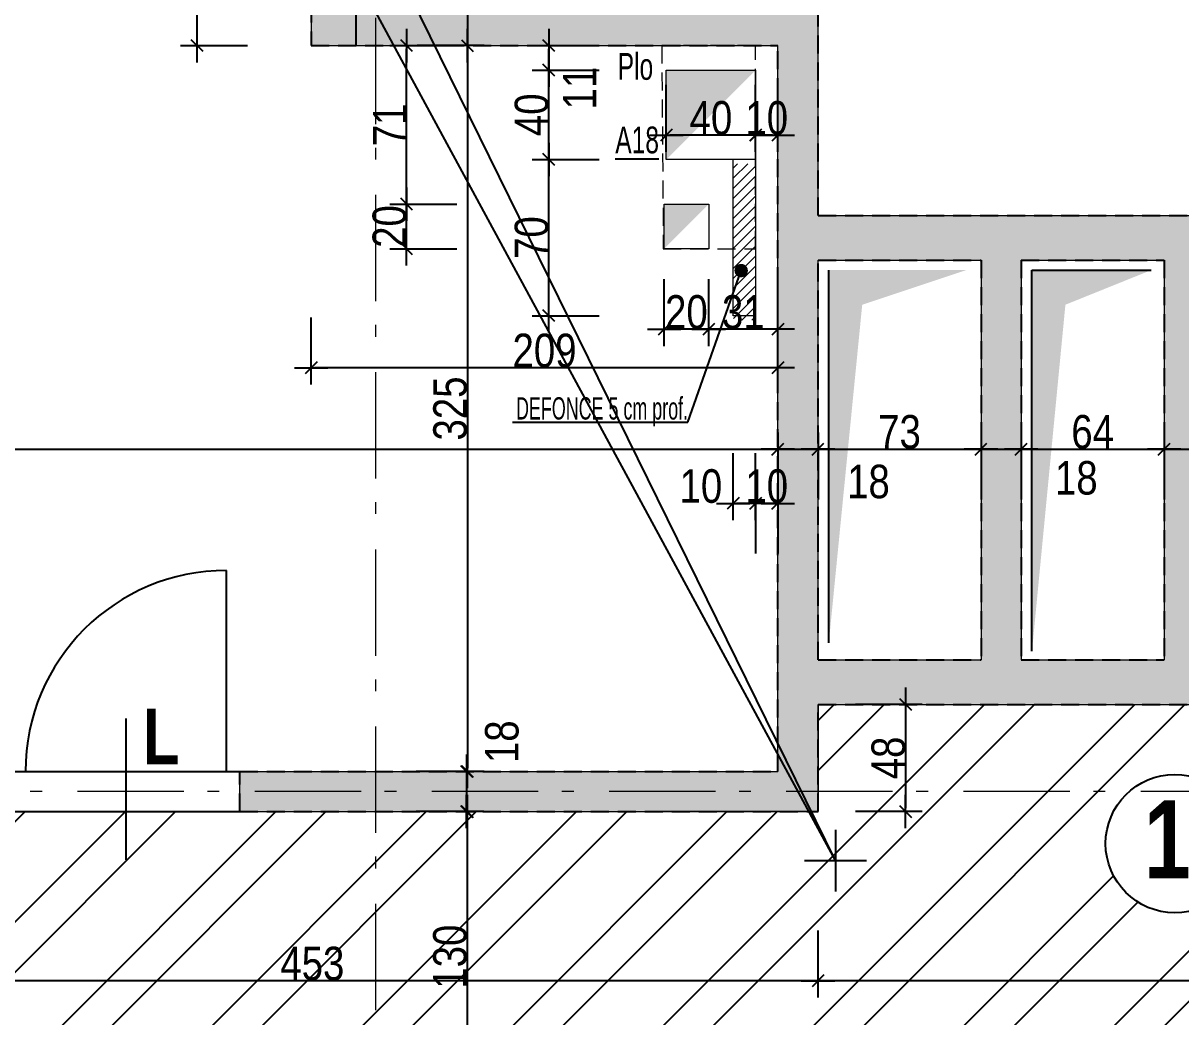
# Model space of a CAD drawing. Header units: centimetres. Extents: x -31 to 9059, y 2319 to 6519.
# Drawn here: x 4304 to 4822, y 4190 to 4636 of the extents above; entities that cross this region are included whole.
import ezdxf
from ezdxf.enums import TextEntityAlignment as Align

# ---------------------------------------------------------------- set-up
doc = ezdxf.new("R2010")
doc.units = ezdxf.units.CM
doc.header["$LTSCALE"] = 12.7
doc.header["$PDMODE"] = 1
doc.header["$PDSIZE"] = -2
doc.linetypes.add('CACHEX2', pattern=[19.05, 12.7, -6.35])
doc.linetypes.add('Style de ligne -6', pattern=[2.08328, 1.25, -0.41656, 0.13886, -0.27786])
for name, color, linetype in [('01_cote_gen', 4, 'Continuous'), ('01_linteaux', 2, 'Continuous'), ('01_murs_sup', 2, 'CACHEX2'), ('01_poch_murs', 253, 'Continuous'), ('01_poch_poteaux', 250, 'Continuous'), ('01_texte', 230, 'Continuous'), ('AA_COTES', 2, 'Continuous')]:
    doc.layers.add(name, color=color, linetype=linetype)
for name, color, linetype, lineweight in [('01_murs_coup', 5, 'Continuous', 60), ('01_résv', 32, 'Continuous', 9), ('_GAZELEC-RESERVATION 2', 6, 'Continuous', 18), ('B Général', 7, 'Continuous', 5)]:
    doc.layers.add(name, color=color, linetype=linetype, lineweight=lineweight)
doc.styles.add('impact', font='impact.ttf')
doc.styles.add('STYLE2', font='ARIALN.TTF')
doc.dimstyles.new('JB50', dxfattribs={"dimscale": 0.1, "dimtxt": 150, "dimasz": 15, "dimexe": 0.1, "dimexo": 0.1, "dimgap": 0.09, "dimtad": 1, "dimdec": 1, "dimdsep": 46, "dimtxsty": 'STYLE2', "dimblk1": 'BOND_G', "dimblk2": 'BOND_D', "dimsah": 1, "dimcen": 1.5, "dimdle": 0.01, "dimse1": 1, "dimse2": 1, "dimclrd": 4, "dimclre": 2, "dimclrt": 6, "dimazin": 2, "dimtfac": 2.333333, "dimtdec": 1, "dimtix": 1, "dimtmove": 2, "dimatfit": 3, "dimldrblk": 'BOND_G', "dimfxl": 1, "dimtolj": 1, "dimtzin": 0, "dimarcsym": 0})

# ---------------------------------------------------------------- blocks, each defined once
blk = doc.blocks.new('BOND_G')
at = {"layer": 'AA_COTES', "color": 0}
for p, q in [((0, -5), (0, 15)), ((5, 0), (-5, 0)), ((1.77, 1.77), (-1.77, -1.77))]:
    blk.add_line(p, q, dxfattribs=at)
blk = doc.blocks.new('BOND_D')
at = {"layer": 'AA_COTES', "color": 0}
for p, q in [((0, 5), (0, -15)), ((5, 0), (-5, 0)), ((-1.77, -1.77), (1.77, 1.77))]:
    blk.add_line(p, q, dxfattribs=at)
blk = doc.blocks.new('*D1229')
at = {"layer": '01_cote_gen', "color": 4, "lineweight": -2, "transparency": 16777216}
blk.add_line((3848.45, 4444.72), (4640.46, 4444.72), dxfattribs=at)
at = {"layer": 'Defpoints', "color": 0, "transparency": 16777216}
for p in [(3846.95, 4468.4), (4641.96, 4444.72), (4641.96, 4444.72)]:
    blk.add_point(p, dxfattribs=at)
at = {"layer": '01_cote_gen', "color": 4, "lineweight": -2, "transparency": 16777216, "xscale": 1.5, "yscale": 1.5, "zscale": 1.5, "rotation": 180}
blk.add_blockref('BOND_G', (3846.95, 4444.72), dxfattribs=at)
at = {"layer": '01_cote_gen', "color": 4, "lineweight": -2, "transparency": 16777216, "xscale": 1.5, "yscale": 1.5, "zscale": 1.5}
blk.add_blockref('BOND_D', (4641.96, 4444.72), dxfattribs=at)
at = {"layer": '01_cote_gen', "color": 6, "transparency": 16777216, "insert": (4244.46, 4452.39), "char_height": 15, "attachment_point": 5, "style": 'STYLE2'}
blk.add_mtext('\\A1;795', dxfattribs=at)
blk = doc.blocks.new('*D1230')
at = {"layer": '01_cote_gen', "color": 4, "lineweight": -2, "transparency": 16777216}
blk.add_line((4643.46, 4444.72), (4658.46, 4444.72), dxfattribs=at)
at = {"layer": 'Defpoints', "color": 0, "transparency": 16777216}
for p in [(4659.96, 4479.59), (4641.96, 4444.72), (4659.96, 4444.72)]:
    blk.add_point(p, dxfattribs=at)
at = {"layer": '01_cote_gen', "color": 4, "lineweight": -2, "transparency": 16777216, "xscale": 1.5, "yscale": 1.5, "zscale": 1.5, "rotation": 180}
blk.add_blockref('BOND_G', (4641.96, 4444.72), dxfattribs=at)
at = {"layer": '01_cote_gen', "color": 4, "lineweight": -2, "transparency": 16777216, "xscale": 1.5, "yscale": 1.5, "zscale": 1.5}
blk.add_blockref('BOND_D', (4659.96, 4444.72), dxfattribs=at)
at = {"layer": '01_cote_gen', "color": 6, "transparency": 16777216, "insert": (4682.55, 4430.11), "char_height": 15, "attachment_point": 5, "style": 'STYLE2'}
blk.add_mtext('\\A1;18', dxfattribs=at)
blk = doc.blocks.new('*D1231')
at = {"layer": '01_cote_gen', "color": 4, "lineweight": -2, "transparency": 16777216}
blk.add_line((4661.46, 4444.72), (4731.46, 4444.72), dxfattribs=at)
at = {"layer": 'Defpoints', "color": 0, "transparency": 16777216}
for p in [(4659.96, 4479.59), (4732.96, 4477.65), (4732.96, 4444.72)]:
    blk.add_point(p, dxfattribs=at)
at = {"layer": '01_cote_gen', "color": 4, "lineweight": -2, "transparency": 16777216, "xscale": 1.5, "yscale": 1.5, "zscale": 1.5, "rotation": 180}
blk.add_blockref('BOND_G', (4659.96, 4444.72), dxfattribs=at)
at = {"layer": '01_cote_gen', "color": 4, "lineweight": -2, "transparency": 16777216, "xscale": 1.5, "yscale": 1.5, "zscale": 1.5}
blk.add_blockref('BOND_D', (4732.96, 4444.72), dxfattribs=at)
at = {"layer": '01_cote_gen', "color": 6, "transparency": 16777216, "insert": (4696.46, 4452.39), "char_height": 15, "attachment_point": 5, "style": 'STYLE2'}
blk.add_mtext('\\A1;73', dxfattribs=at)
blk = doc.blocks.new('*D1232')
at = {"layer": '01_cote_gen', "color": 4, "lineweight": -2, "transparency": 16777216}
blk.add_line((4734.46, 4444.72), (4749.46, 4444.72), dxfattribs=at)
at = {"layer": 'Defpoints', "color": 0, "transparency": 16777216}
for p in [(4750.96, 4491.21), (4732.96, 4477.65), (4750.96, 4444.72)]:
    blk.add_point(p, dxfattribs=at)
at = {"layer": '01_cote_gen', "color": 4, "lineweight": -2, "transparency": 16777216, "xscale": 1.5, "yscale": 1.5, "zscale": 1.5, "rotation": 180}
blk.add_blockref('BOND_G', (4732.96, 4444.72), dxfattribs=at)
at = {"layer": '01_cote_gen', "color": 4, "lineweight": -2, "transparency": 16777216, "xscale": 1.5, "yscale": 1.5, "zscale": 1.5}
blk.add_blockref('BOND_D', (4750.96, 4444.72), dxfattribs=at)
at = {"layer": '01_cote_gen', "color": 6, "transparency": 16777216, "insert": (4775.65, 4431.76), "char_height": 15, "attachment_point": 5, "style": 'STYLE2'}
blk.add_mtext('\\A1;18', dxfattribs=at)
blk = doc.blocks.new('*D1233')
at = {"layer": '01_cote_gen', "color": 4, "lineweight": -2, "transparency": 16777216}
blk.add_line((4752.46, 4444.72), (4813.46, 4444.72), dxfattribs=at)
at = {"layer": 'Defpoints', "color": 0, "transparency": 16777216}
for p in [(4750.96, 4491.21), (4814.96, 4469.9), (4814.96, 4444.72)]:
    blk.add_point(p, dxfattribs=at)
at = {"layer": '01_cote_gen', "color": 4, "lineweight": -2, "transparency": 16777216, "xscale": 1.5, "yscale": 1.5, "zscale": 1.5, "rotation": 180}
blk.add_blockref('BOND_G', (4750.96, 4444.72), dxfattribs=at)
at = {"layer": '01_cote_gen', "color": 4, "lineweight": -2, "transparency": 16777216, "xscale": 1.5, "yscale": 1.5, "zscale": 1.5}
blk.add_blockref('BOND_D', (4814.96, 4444.72), dxfattribs=at)
at = {"layer": '01_cote_gen', "color": 6, "transparency": 16777216, "insert": (4782.96, 4452.39), "char_height": 15, "attachment_point": 5, "style": 'STYLE2'}
blk.add_mtext('\\A1;64', dxfattribs=at)
blk = doc.blocks.new('*D1234')
at = {"layer": '01_cote_gen', "color": 4, "lineweight": -2, "transparency": 16777216}
blk.add_line((4816.46, 4444.72), (4833.46, 4444.72), dxfattribs=at)
at = {"layer": 'Defpoints', "color": 0, "transparency": 16777216}
for p in [(4834.96, 4489.27), (4814.96, 4469.9), (4834.96, 4444.72)]:
    blk.add_point(p, dxfattribs=at)
at = {"layer": '01_cote_gen', "color": 4, "lineweight": -2, "transparency": 16777216, "xscale": 1.5, "yscale": 1.5, "zscale": 1.5, "rotation": 180}
blk.add_blockref('BOND_G', (4814.96, 4444.72), dxfattribs=at)
at = {"layer": '01_cote_gen', "color": 4, "lineweight": -2, "transparency": 16777216, "xscale": 1.5, "yscale": 1.5, "zscale": 1.5}
blk.add_blockref('BOND_D', (4834.96, 4444.72), dxfattribs=at)
at = {"layer": '01_cote_gen', "color": 6, "transparency": 16777216, "insert": (4858.09, 4431.35), "char_height": 15, "attachment_point": 5, "style": 'STYLE2'}
blk.add_mtext('\\A1;20', dxfattribs=at)
blk = doc.blocks.new('*D1287')
at = {"layer": '01_cote_gen', "color": 4, "lineweight": -2, "transparency": 16777216}
blk.add_line((4699.17, 4328.89), (4699.17, 4283.89), dxfattribs=at)
at = {"layer": 'Defpoints', "color": 0, "transparency": 16777216}
for p in [(4694.2, 4330.39), (4659.96, 4282.39), (4699.17, 4282.39)]:
    blk.add_point(p, dxfattribs=at)
at = {"layer": '01_cote_gen', "color": 4, "lineweight": -2, "transparency": 16777216, "xscale": 1.5, "yscale": 1.5, "zscale": 1.5}
for name, p, rotation in [('BOND_G', (4699.17, 4330.39), 90), ('BOND_D', (4699.17, 4282.39), 270)]:
    blk.add_blockref(name, p, dxfattribs=dict(at, rotation=rotation))
at = {"layer": '01_cote_gen', "color": 6, "transparency": 16777216, "insert": (4691.5, 4306.39), "char_height": 15, "attachment_point": 5, "rotation": 90, "style": 'STYLE2'}
blk.add_mtext('\\A1;48', dxfattribs=at)
blk = doc.blocks.new('*D1289')
at = {"layer": '01_cote_gen', "color": 4, "lineweight": -2, "transparency": 16777216}
blk.add_line((4502.89, 4641.94), (4502.89, 4626.94), dxfattribs=at)
at = {"layer": 'Defpoints', "color": 0, "transparency": 16777216}
for p in [(4498.91, 4643.44), (4502.89, 4625.44), (4502.89, 4625.44)]:
    blk.add_point(p, dxfattribs=at)
at = {"layer": '01_cote_gen', "color": 4, "lineweight": -2, "transparency": 16777216, "xscale": 1.5, "yscale": 1.5, "zscale": 1.5}
for name, p, rotation in [('BOND_G', (4502.89, 4643.44), 90), ('BOND_D', (4502.89, 4625.44), 270)]:
    blk.add_blockref(name, p, dxfattribs=dict(at, rotation=rotation))
at = {"layer": '01_cote_gen', "color": 6, "transparency": 16777216, "insert": (4518.45, 4659.1), "char_height": 15, "attachment_point": 5, "rotation": 90, "style": 'STYLE2'}
blk.add_mtext('\\A1;18', dxfattribs=at)
blk = doc.blocks.new('*D1290')
at = {"layer": '01_cote_gen', "color": 4, "lineweight": -2, "transparency": 16777216}
blk.add_line((4502.89, 4623.94), (4502.89, 4301.89), dxfattribs=at)
at = {"layer": 'Defpoints', "color": 0, "transparency": 16777216}
for p in [(4502.89, 4625.44), (4470.68, 4300.39), (4502.89, 4300.39)]:
    blk.add_point(p, dxfattribs=at)
at = {"layer": '01_cote_gen', "color": 4, "lineweight": -2, "transparency": 16777216, "xscale": 1.5, "yscale": 1.5, "zscale": 1.5}
for name, p, rotation in [('BOND_G', (4502.89, 4625.44), 90), ('BOND_D', (4502.89, 4300.39), 270)]:
    blk.add_blockref(name, p, dxfattribs=dict(at, rotation=rotation))
at = {"layer": '01_cote_gen', "color": 6, "transparency": 16777216, "insert": (4495.22, 4462.91), "char_height": 15, "attachment_point": 5, "rotation": 90, "style": 'STYLE2'}
blk.add_mtext('\\A1;325', dxfattribs=at)
blk = doc.blocks.new('*D1291')
at = {"layer": '01_cote_gen', "color": 4, "lineweight": -2, "transparency": 16777216}
blk.add_line((4502.52, 4298.89), (4502.52, 4283.89), dxfattribs=at)
at = {"layer": 'Defpoints', "color": 0, "transparency": 16777216}
for p in [(4470.68, 4300.39), (4502.52, 4282.39), (4558.62, 4282.39)]:
    blk.add_point(p, dxfattribs=at)
at = {"layer": '01_cote_gen', "color": 4, "lineweight": -2, "transparency": 16777216, "xscale": 1.5, "yscale": 1.5, "zscale": 1.5}
for name, p, rotation in [('BOND_G', (4502.52, 4300.39), 90), ('BOND_D', (4502.52, 4282.39), 270)]:
    blk.add_blockref(name, p, dxfattribs=dict(at, rotation=rotation))
at = {"layer": '01_cote_gen', "color": 6, "transparency": 16777216, "insert": (4518.4, 4313.65), "char_height": 15, "attachment_point": 5, "rotation": 90, "style": 'STYLE2'}
blk.add_mtext('\\A1;18', dxfattribs=at)
blk = doc.blocks.new('*D1292')
at = {"layer": '01_cote_gen', "color": 4, "lineweight": -2, "transparency": 16777216}
blk.add_line((4502.82, 4280.89), (4502.82, 4153.89), dxfattribs=at)
at = {"layer": 'Defpoints', "color": 0, "transparency": 16777216}
for p in [(4558.62, 4282.39), (4502.82, 4152.39), (4526.71, 4152.39)]:
    blk.add_point(p, dxfattribs=at)
at = {"layer": '01_cote_gen', "color": 4, "lineweight": -2, "transparency": 16777216, "xscale": 1.5, "yscale": 1.5, "zscale": 1.5}
for name, p, rotation in [('BOND_G', (4502.82, 4282.39), 90), ('BOND_D', (4502.82, 4152.39), 270)]:
    blk.add_blockref(name, p, dxfattribs=dict(at, rotation=rotation))
at = {"layer": '01_cote_gen', "color": 6, "transparency": 16777216, "insert": (4495.16, 4217.39), "char_height": 15, "attachment_point": 5, "rotation": 90, "style": 'STYLE2'}
blk.add_mtext('\\A1;130', dxfattribs=at)
blk = doc.blocks.new('*D1302')
at = {"layer": '01_cote_gen', "color": 4, "lineweight": -2, "transparency": 16777216}
blk.add_line((4640.46, 4481.15), (4434.46, 4481.15), dxfattribs=at)
at = {"layer": 'Defpoints', "color": 0, "transparency": 16777216}
for p in [(4432.96, 4625.44), (4641.96, 4513.39), (4432.96, 4481.15)]:
    blk.add_point(p, dxfattribs=at)
at = {"layer": '01_cote_gen', "color": 4, "lineweight": -2, "transparency": 16777216, "xscale": 1.5, "yscale": 1.5, "zscale": 1.5, "rotation": 180}
blk.add_blockref('BOND_D', (4432.96, 4481.15), dxfattribs=at)
at = {"layer": '01_cote_gen', "color": 4, "lineweight": -2, "transparency": 16777216, "xscale": 1.5, "yscale": 1.5, "zscale": 1.5}
blk.add_blockref('BOND_G', (4641.96, 4481.15), dxfattribs=at)
at = {"layer": '01_cote_gen', "color": 6, "transparency": 16777216, "insert": (4537.46, 4488.82), "char_height": 15, "attachment_point": 5, "style": 'STYLE2'}
blk.add_mtext('\\A1;209', dxfattribs=at)
blk = doc.blocks.new('*D1360')
at = {"layer": '01_cote_gen', "color": 4, "lineweight": -2, "transparency": 16777216}
blk.add_line((5018.46, 4206.57), (4661.46, 4206.57), dxfattribs=at)
at = {"layer": 'Defpoints', "color": 0, "transparency": 16777216}
for p in [(5019.96, 4315.32), (4659.96, 4282.39), (4659.96, 4206.57)]:
    blk.add_point(p, dxfattribs=at)
at = {"layer": '01_cote_gen', "color": 4, "lineweight": -2, "transparency": 16777216, "xscale": 1.5, "yscale": 1.5, "zscale": 1.5, "rotation": 180}
blk.add_blockref('BOND_D', (4659.96, 4206.57), dxfattribs=at)
at = {"layer": '01_cote_gen', "color": 4, "lineweight": -2, "transparency": 16777216, "xscale": 1.5, "yscale": 1.5, "zscale": 1.5}
blk.add_blockref('BOND_G', (5019.96, 4206.57), dxfattribs=at)
at = {"layer": '01_cote_gen', "color": 6, "transparency": 16777216, "insert": (4839.96, 4214.24), "char_height": 15, "attachment_point": 5, "style": 'STYLE2'}
blk.add_mtext('\\A1;360', dxfattribs=at)
blk = doc.blocks.new('*D1365')
at = {"layer": '01_cote_gen', "color": 4, "lineweight": -2, "transparency": 16777216}
blk.add_line((4658.46, 4206.57), (4208.46, 4206.57), dxfattribs=at)
at = {"layer": 'Defpoints', "color": 0, "transparency": 16777216}
for p in [(4206.96, 4229.07), (4659.96, 4229.07), (4206.96, 4206.57)]:
    blk.add_point(p, dxfattribs=at)
at = {"layer": '01_cote_gen', "color": 4, "lineweight": -2, "transparency": 16777216, "xscale": 1.5, "yscale": 1.5, "zscale": 1.5, "rotation": 180}
blk.add_blockref('BOND_D', (4206.96, 4206.57), dxfattribs=at)
at = {"layer": '01_cote_gen', "color": 4, "lineweight": -2, "transparency": 16777216, "xscale": 1.5, "yscale": 1.5, "zscale": 1.5}
blk.add_blockref('BOND_G', (4659.96, 4206.57), dxfattribs=at)
at = {"layer": '01_cote_gen', "color": 6, "transparency": 16777216, "insert": (4433.46, 4214.24), "char_height": 15, "attachment_point": 5, "style": 'STYLE2'}
blk.add_mtext('\\A1;453', dxfattribs=at)
blk = doc.blocks.new('*D1375')
at = {"layer": '01_cote_gen', "color": 4, "lineweight": -2, "transparency": 16777216}
for p, q in [((4051.21, 5398.73), (4081.85, 5342.15)), ((4667.76, 4260.41), (4082.57, 5340.83))]:
    blk.add_line(p, q, dxfattribs=at)
at = {"layer": 'Defpoints', "color": 0, "transparency": 16777216}
for p in [(4082.57, 5340.83), (4667.76, 4260.41)]:
    blk.add_point(p, dxfattribs=at)
at = {"layer": '01_cote_gen', "color": 4, "lineweight": -2, "transparency": 16777216, "xscale": 1.5, "yscale": 1.5, "zscale": 1.5, "rotation": 298.4413128251583}
blk.add_blockref('BOND_D', (4082.57, 5340.83), dxfattribs=at)
at = {"layer": '01_cote_gen', "color": 6, "transparency": 16777216, "insert": (4072.92, 5374.75), "char_height": 15, "attachment_point": 5, "rotation": 298.4413, "style": 'STYLE2'}
blk.add_mtext('\\A1;R1228.7', dxfattribs=at)
blk = doc.blocks.new('*D1376')
at = {"layer": '01_cote_gen', "color": 4, "lineweight": -2, "transparency": 16777216}
for p, q in [((4089.7, 5436.6), (4118.08, 5378.86)), ((4667.76, 4260.41), (4118.74, 5377.51))]:
    blk.add_line(p, q, dxfattribs=at)
at = {"layer": 'Defpoints', "color": 0, "transparency": 16777216}
for p in [(4118.74, 5377.51), (4667.76, 4260.41)]:
    blk.add_point(p, dxfattribs=at)
at = {"layer": '01_cote_gen', "color": 4, "lineweight": -2, "transparency": 16777216, "xscale": 1.5, "yscale": 1.5, "zscale": 1.5, "rotation": 296.1726610653678}
blk.add_blockref('BOND_D', (4118.74, 5377.51), dxfattribs=at)
at = {"layer": '01_cote_gen', "color": 6, "transparency": 16777216, "insert": (4110.32, 5411.73), "char_height": 15, "attachment_point": 5, "rotation": 296.1727, "style": 'STYLE2'}
blk.add_mtext('\\A1;R1244.7', dxfattribs=at)
blk = doc.blocks.new('*D1627')
at = {"layer": '01_cote_gen', "color": 4, "lineweight": -2, "transparency": 16777216}
blk.add_line((4381.87, 4626.94), (4381.87, 5464.99), dxfattribs=at)
at = {"layer": 'Defpoints', "color": 0, "transparency": 16777216}
for p in [(4381.87, 5466.49), (4404.37, 5466.49), (4404.37, 4625.44)]:
    blk.add_point(p, dxfattribs=at)
at = {"layer": '01_cote_gen', "color": 4, "lineweight": -2, "transparency": 16777216, "xscale": 1.5, "yscale": 1.5, "zscale": 1.5}
for name, p, rotation in [('BOND_D', (4381.87, 5466.49), 90), ('BOND_G', (4381.87, 4625.44), 270)]:
    blk.add_blockref(name, p, dxfattribs=dict(at, rotation=rotation))
at = {"layer": '01_cote_gen', "color": 6, "transparency": 16777216, "insert": (4374.2, 5045.96), "char_height": 15, "attachment_point": 5, "rotation": 90, "style": 'STYLE2'}
blk.add_mtext('\\A1;841.1', dxfattribs=at)
blk = doc.blocks.new('*D2052')
at = {"layer": '01_cote_gen', "color": 4, "lineweight": -2, "transparency": 16777216}
blk.add_line((4078.15, 4626.94), (4078.15, 5024.92), dxfattribs=at)
at = {"layer": 'Defpoints', "color": 0, "transparency": 16777216}
for p in [(4078.15, 5026.42), (4145.44, 5026.42), (4432.96, 4625.44)]:
    blk.add_point(p, dxfattribs=at)
at = {"layer": '01_cote_gen', "color": 4, "lineweight": -2, "transparency": 16777216, "xscale": 1.5, "yscale": 1.5, "zscale": 1.5}
for name, p, rotation in [('BOND_D', (4078.15, 5026.42), 90), ('BOND_G', (4078.15, 4625.44), 270)]:
    blk.add_blockref(name, p, dxfattribs=dict(at, rotation=rotation))
at = {"layer": '01_cote_gen', "color": 6, "transparency": 16777216, "insert": (4070.48, 4825.93), "char_height": 15, "attachment_point": 5, "rotation": 90, "style": 'STYLE2'}
blk.add_mtext('\\A1;401', dxfattribs=at)
blk = doc.blocks.new('*D2057')
at = {"layer": '01_cote_gen', "color": 4, "lineweight": -2, "transparency": 16777216}
blk.add_line((4539.38, 4575.96), (4539.38, 4612.96), dxfattribs=at)
at = {"layer": 'Defpoints', "color": 0, "transparency": 16777216}
for p in [(4539.38, 4614.46), (4612.01, 4614.46), (4608.31, 4574.46)]:
    blk.add_point(p, dxfattribs=at)
at = {"layer": '01_cote_gen', "color": 4, "lineweight": -2, "transparency": 16777216, "xscale": 1.5, "yscale": 1.5, "zscale": 1.5}
for name, p, rotation in [('BOND_D', (4539.38, 4614.46), 90), ('BOND_G', (4539.38, 4574.46), 270)]:
    blk.add_blockref(name, p, dxfattribs=dict(at, rotation=rotation))
at = {"layer": '01_cote_gen', "color": 6, "transparency": 16777216, "insert": (4531.71, 4594.46), "char_height": 15, "attachment_point": 5, "rotation": 90, "style": 'STYLE2'}
blk.add_mtext('\\A1;40', dxfattribs=at)
blk = doc.blocks.new('*D2058')
at = {"layer": '01_cote_gen', "color": 4, "lineweight": -2, "transparency": 16777216}
blk.add_line((4539.38, 4615.96), (4539.38, 4623.94), dxfattribs=at)
at = {"layer": 'Defpoints', "color": 0, "transparency": 16777216}
for p in [(4539.38, 4625.44), (4550.78, 4625.44), (4550.78, 4614.46)]:
    blk.add_point(p, dxfattribs=at)
at = {"layer": '01_cote_gen', "color": 4, "lineweight": -2, "transparency": 16777216, "xscale": 1.5, "yscale": 1.5, "zscale": 1.5}
for name, p, rotation in [('BOND_D', (4539.38, 4625.44), 90), ('BOND_G', (4539.38, 4614.46), 270)]:
    blk.add_blockref(name, p, dxfattribs=dict(at, rotation=rotation))
at = {"layer": '01_cote_gen', "color": 6, "transparency": 16777216, "insert": (4553.18, 4606.42), "char_height": 15, "attachment_point": 5, "rotation": 90, "style": 'STYLE2'}
blk.add_mtext('\\A1;11', dxfattribs=at)
blk = doc.blocks.new('*D2059')
at = {"layer": '01_cote_gen', "color": 4, "lineweight": -2, "transparency": 16777216}
for p, q in [((4630.51, 4420.41), (4629.01, 4420.41)), ((4641.96, 4420.41), (4632.01, 4420.41)), ((4643.46, 4420.41), (4644.96, 4420.41))]:
    blk.add_line(p, q, dxfattribs=at)
at = {"layer": 'Defpoints', "color": 0, "transparency": 16777216}
for p in [(4632.01, 4504.47), (4641.96, 4498.97), (4632.01, 4420.41)]:
    blk.add_point(p, dxfattribs=at)
at = {"layer": '01_cote_gen', "color": 4, "lineweight": -2, "transparency": 16777216, "xscale": 1.5, "yscale": 1.5, "zscale": 1.5}
blk.add_blockref('BOND_D', (4632.01, 4420.41), dxfattribs=at)
at = {"layer": '01_cote_gen', "color": 4, "lineweight": -2, "transparency": 16777216, "xscale": 1.5, "yscale": 1.5, "zscale": 1.5, "rotation": 180}
blk.add_blockref('BOND_G', (4641.96, 4420.41), dxfattribs=at)
at = {"layer": '01_cote_gen', "color": 6, "transparency": 16777216, "insert": (4636.99, 4428.08), "char_height": 15, "attachment_point": 5, "style": 'STYLE2'}
blk.add_mtext('\\A1;10', dxfattribs=at)
blk = doc.blocks.new('*D2060')
at = {"layer": '01_cote_gen', "color": 4, "lineweight": -2, "transparency": 16777216}
blk.add_line((4630.51, 4420.41), (4623.46, 4420.41), dxfattribs=at)
at = {"layer": 'Defpoints', "color": 0, "transparency": 16777216}
for p in [(4621.96, 4504.47), (4632.01, 4504.47), (4621.96, 4420.41)]:
    blk.add_point(p, dxfattribs=at)
at = {"layer": '01_cote_gen', "color": 4, "lineweight": -2, "transparency": 16777216, "xscale": 1.5, "yscale": 1.5, "zscale": 1.5, "rotation": 180}
blk.add_blockref('BOND_D', (4621.96, 4420.41), dxfattribs=at)
at = {"layer": '01_cote_gen', "color": 4, "lineweight": -2, "transparency": 16777216, "xscale": 1.5, "yscale": 1.5, "zscale": 1.5}
blk.add_blockref('BOND_G', (4632.01, 4420.41), dxfattribs=at)
at = {"layer": '01_cote_gen', "color": 6, "transparency": 16777216, "insert": (4607.49, 4428.08), "char_height": 15, "attachment_point": 5, "style": 'STYLE2'}
blk.add_mtext('\\A1;10', dxfattribs=at)
blk = doc.blocks.new('*D2061')
at = {"layer": '01_cote_gen', "color": 4, "lineweight": -2, "transparency": 16777216}
blk.add_line((4640.46, 4498.4), (4612.5, 4498.4), dxfattribs=at)
at = {"layer": 'Defpoints', "color": 0, "transparency": 16777216}
for p in [(4611, 4522.05), (4641.96, 4511.79), (4611, 4498.4)]:
    blk.add_point(p, dxfattribs=at)
at = {"layer": '01_cote_gen', "color": 4, "lineweight": -2, "transparency": 16777216, "xscale": 1.5, "yscale": 1.5, "zscale": 1.5, "rotation": 180}
blk.add_blockref('BOND_D', (4611, 4498.4), dxfattribs=at)
at = {"layer": '01_cote_gen', "color": 4, "lineweight": -2, "transparency": 16777216, "xscale": 1.5, "yscale": 1.5, "zscale": 1.5}
blk.add_blockref('BOND_G', (4641.96, 4498.4), dxfattribs=at)
at = {"layer": '01_cote_gen', "color": 6, "transparency": 16777216, "insert": (4626.48, 4506.07), "char_height": 15, "attachment_point": 5, "style": 'STYLE2'}
blk.add_mtext('\\A1;31', dxfattribs=at)
blk = doc.blocks.new('*D2062')
at = {"layer": '01_cote_gen', "color": 4, "lineweight": -2, "transparency": 16777216}
blk.add_line((4609.5, 4498.4), (4592.5, 4498.4), dxfattribs=at)
at = {"layer": 'Defpoints', "color": 0, "transparency": 16777216}
for p in [(4591, 4532.29), (4611, 4526.92), (4591, 4498.4)]:
    blk.add_point(p, dxfattribs=at)
at = {"layer": '01_cote_gen', "color": 4, "lineweight": -2, "transparency": 16777216, "xscale": 1.5, "yscale": 1.5, "zscale": 1.5, "rotation": 180}
blk.add_blockref('BOND_D', (4591, 4498.4), dxfattribs=at)
at = {"layer": '01_cote_gen', "color": 4, "lineweight": -2, "transparency": 16777216, "xscale": 1.5, "yscale": 1.5, "zscale": 1.5}
blk.add_blockref('BOND_G', (4611, 4498.4), dxfattribs=at)
at = {"layer": '01_cote_gen', "color": 6, "transparency": 16777216, "insert": (4601, 4506.07), "char_height": 15, "attachment_point": 5, "style": 'STYLE2'}
blk.add_mtext('\\A1;20', dxfattribs=at)
blk = doc.blocks.new('*D2063')
at = {"layer": '01_cote_gen', "color": 4, "lineweight": -2, "transparency": 16777216}
blk.add_line((4539.38, 4505.97), (4539.38, 4572.96), dxfattribs=at)
at = {"layer": 'Defpoints', "color": 0, "transparency": 16777216}
for p in [(4539.38, 4574.46), (4612.01, 4574.46), (4626.99, 4504.47)]:
    blk.add_point(p, dxfattribs=at)
at = {"layer": '01_cote_gen', "color": 4, "lineweight": -2, "transparency": 16777216, "xscale": 1.5, "yscale": 1.5, "zscale": 1.5}
for name, p, rotation in [('BOND_D', (4539.38, 4574.46), 90), ('BOND_G', (4539.38, 4504.47), 270)]:
    blk.add_blockref(name, p, dxfattribs=dict(at, rotation=rotation))
at = {"layer": '01_cote_gen', "color": 6, "transparency": 16777216, "insert": (4531.71, 4539.47), "char_height": 15, "attachment_point": 5, "rotation": 90, "style": 'STYLE2'}
blk.add_mtext('\\A1;70', dxfattribs=at)
blk = doc.blocks.new('*D2064')
at = {"layer": '01_cote_gen', "color": 4, "lineweight": -2, "transparency": 16777216}
blk.add_line((4475.7, 4535.94), (4475.7, 4552.94), dxfattribs=at)
at = {"layer": 'Defpoints', "color": 0, "transparency": 16777216}
for p in [(4475.7, 4554.44), (4611.31, 4554.44), (4611.31, 4534.44)]:
    blk.add_point(p, dxfattribs=at)
at = {"layer": '01_cote_gen', "color": 4, "lineweight": -2, "transparency": 16777216, "xscale": 1.5, "yscale": 1.5, "zscale": 1.5}
for name, p, rotation in [('BOND_D', (4475.7, 4554.44), 90), ('BOND_G', (4475.7, 4534.44), 270)]:
    blk.add_blockref(name, p, dxfattribs=dict(at, rotation=rotation))
at = {"layer": '01_cote_gen', "color": 6, "transparency": 16777216, "insert": (4468.04, 4544.44), "char_height": 15, "attachment_point": 5, "rotation": 90, "style": 'STYLE2'}
blk.add_mtext('\\A1;20', dxfattribs=at)
blk = doc.blocks.new('*D2065')
at = {"layer": '01_cote_gen', "color": 4, "lineweight": -2, "transparency": 16777216}
blk.add_line((4475.7, 4555.94), (4475.7, 4623.94), dxfattribs=at)
at = {"layer": 'Defpoints', "color": 0, "transparency": 16777216}
for p in [(4475.7, 4625.44), (4480.39, 4625.44), (4489.52, 4554.44)]:
    blk.add_point(p, dxfattribs=at)
at = {"layer": '01_cote_gen', "color": 4, "lineweight": -2, "transparency": 16777216, "xscale": 1.5, "yscale": 1.5, "zscale": 1.5}
for name, p, rotation in [('BOND_D', (4475.7, 4625.44), 90), ('BOND_G', (4475.7, 4554.44), 270)]:
    blk.add_blockref(name, p, dxfattribs=dict(at, rotation=rotation))
at = {"layer": '01_cote_gen', "color": 6, "transparency": 16777216, "insert": (4468.16, 4589.94), "char_height": 15, "attachment_point": 5, "rotation": 90, "style": 'STYLE2'}
blk.add_mtext('\\A1;71', dxfattribs=at)
blk = doc.blocks.new('*D2066')
at = {"layer": '01_cote_gen', "color": 4, "lineweight": -2, "transparency": 16777216}
blk.add_line((4630.46, 4585.32), (4593.51, 4585.32), dxfattribs=at)
at = {"layer": 'Defpoints', "color": 0, "transparency": 16777216}
for p in [(4592.01, 4594.46), (4592.01, 4585.32), (4631.96, 4587.6)]:
    blk.add_point(p, dxfattribs=at)
at = {"layer": '01_cote_gen', "color": 4, "lineweight": -2, "transparency": 16777216, "xscale": 1.5, "yscale": 1.5, "zscale": 1.5, "rotation": 180}
blk.add_blockref('BOND_D', (4592.01, 4585.32), dxfattribs=at)
at = {"layer": '01_cote_gen', "color": 4, "lineweight": -2, "transparency": 16777216, "xscale": 1.5, "yscale": 1.5, "zscale": 1.5}
blk.add_blockref('BOND_G', (4631.96, 4585.32), dxfattribs=at)
at = {"layer": '01_cote_gen', "color": 6, "transparency": 16777216, "insert": (4611.99, 4592.99), "char_height": 15, "attachment_point": 5, "style": 'STYLE2'}
blk.add_mtext('\\A1;40', dxfattribs=at)
blk = doc.blocks.new('*D2067')
at = {"layer": '01_cote_gen', "color": 4, "lineweight": -2, "transparency": 16777216}
for p, q in [((4630.51, 4585.32), (4629.01, 4585.32)), ((4632.01, 4585.32), (4641.96, 4585.32)), ((4643.46, 4585.32), (4644.96, 4585.32))]:
    blk.add_line(p, q, dxfattribs=at)
at = {"layer": 'Defpoints', "color": 0, "transparency": 16777216}
for p in [(4632.01, 4596.73), (4641.96, 4596.73), (4641.96, 4585.32)]:
    blk.add_point(p, dxfattribs=at)
at = {"layer": '01_cote_gen', "color": 4, "lineweight": -2, "transparency": 16777216, "xscale": 1.5, "yscale": 1.5, "zscale": 1.5}
blk.add_blockref('BOND_G', (4632.01, 4585.32), dxfattribs=at)
at = {"layer": '01_cote_gen', "color": 4, "lineweight": -2, "transparency": 16777216, "xscale": 1.5, "yscale": 1.5, "zscale": 1.5, "rotation": 180}
blk.add_blockref('BOND_D', (4641.96, 4585.32), dxfattribs=at)
at = {"layer": '01_cote_gen', "color": 6, "transparency": 16777216, "insert": (4636.99, 4592.99), "char_height": 15, "attachment_point": 5, "style": 'STYLE2'}
blk.add_mtext('\\A1;10', dxfattribs=at)

msp = doc.modelspace()

# ---------------------------------------------------------------- hatches: boundary and pattern name
at = {"layer": '01_linteaux'}
h = msp.add_hatch(dxfattribs=at)
h.set_pattern_fill('DASH', color=256, scale=2.5, angle=135)
h.set_pattern_definition([(135, (0, -3966.91), (-11.22532, 9e-16), [7.9375, -7.9375])])
h.paths.add_polyline_path([(4624.52, 5488.37), (4624.52, 5495.43), (4624.37, 5504.38, 0.058708), (4336.43, 5460.22), (4341.31, 5444.97, -0.019162), (4432.96, 5466.49), (4432.96, 4625.44), (4641.96, 4625.44), (4641.96, 4300.39), (4400.96, 4300.39), (4400.96, 4282.39), (4659.96, 4282.39), (4659.96, 4330.39), (4834.96, 4330.39), (4834.96, 4533.39), (4999.96, 4533.39), (4999.96, 4330.39), (5019.96, 4330.39), (5019.96, 4555.39), (4999.96, 4555.39), (4999.96, 4549.39), (4659.96, 4549.39), (4659.96, 4889.39), (4999.96, 4889.39), (4999.96, 4688.39), (5034.96, 4688.39), (5034.96, 4708.39), (5019.96, 4708.39), (5019.96, 4909.39), (4641.96, 4909.39), (4641.96, 4643.44), (4452.96, 4643.44), (4452.96, 5470.21, -0.035144)])
h.paths.add_polyline_path([(4732.96, 4529.39), (4732.96, 4350.39), (4659.96, 4350.39), (4659.96, 4529.39)], flags=16)
h.paths.add_polyline_path([(4814.96, 4529.39), (4814.96, 4350.39), (4750.96, 4350.39), (4750.96, 4529.39)], flags=16)
at = {"layer": '01_poch_murs'}
h = msp.add_hatch(color=256, dxfattribs=at)
h.dxf.hatch_style = 1
h.paths.add_polyline_path([(5019.96, 4555.39), (4999.96, 4555.39), (4999.96, 4549.39), (4659.96, 4549.39), (4659.96, 4889.39), (4999.96, 4889.39), (4999.96, 4688.39), (5034.96, 4688.39), (5034.96, 4708.39), (5019.96, 4708.39), (5019.96, 4909.39), (4641.96, 4909.39), (4641.96, 4643.44), (4452.96, 4643.44), (4452.96, 4625.44), (4641.96, 4625.44), (4641.96, 4300.39), (4400.96, 4300.39), (4400.96, 4282.39), (4659.96, 4282.39), (4659.96, 4330.39), (4834.96, 4330.39), (4834.96, 4533.39), (4999.96, 4533.39), (4999.96, 4330.39), (5019.96, 4330.39)])
h.paths.add_polyline_path([(4814.96, 4529.39), (4814.96, 4350.39), (4750.96, 4350.39), (4750.96, 4529.39)], flags=16)
h.paths.add_polyline_path([(4732.96, 4529.39), (4732.96, 4350.39), (4659.96, 4350.39), (4659.96, 4529.39)], flags=16)
h = msp.add_hatch(dxfattribs=at)
h.set_pattern_fill('ANSI32', color=256, scale=5)
h.paths.add_polyline_path([(5611.96, 4282.39), (5562.96, 4282.39), (5149.96, 4282.39), (5149.96, 4291.31), (5011.92, 4291.31), (5011.92, 4152.39), (5432.36, 4152.39), (5535.56, 4152.39), (5611.96, 4152.39)])
h.paths.add_polyline_path([(5184.96, 4428.39), (5149.96, 4428.39), (5149.96, 4433.39), (5184.96, 4433.39), (5184.96, 4533.39), (5149.96, 4533.39), (5149.96, 4538.39), (5184.96, 4538.39), (5184.96, 4578.39), (5149.96, 4578.39), (5149.96, 4583.39), (5184.96, 4583.39), (5184.96, 4688.39), (5136.96, 4688.39), (5034.96, 4688.39), (5019.96, 4688.39), (5019.96, 4555.39), (5019.96, 4330.39), (5011.92, 4330.39), (5011.92, 4291.31), (5149.96, 4291.31), (5149.96, 4300.39), (5184.96, 4300.39), (5184.96, 4340.39), (5149.96, 4340.39), (5149.96, 4345.39), (5184.96, 4345.39)])
h.paths.add_polyline_path([(5011.92, 4330.39), (4999.96, 4330.39), (4834.96, 4330.39), (4659.96, 4330.39), (4659.96, 4291.31), (5011.92, 4291.31)])
h.paths.add_polyline_path([(4461.9, 4282.39), (4400.96, 4282.39), (4298.96, 4282.39), (4206.96, 4282.39), (4206.96, 3774.39), (4206.96, 3672.39), (4206.96, 3533.31), (4336.96, 3533.31), (4336.96, 3770.39), (4336.96, 3872.39), (4336.96, 4152.39), (4461.9, 4152.39)])
h.paths.add_polyline_path([(4336.96, 3261.31), (4206.96, 3261.31), (4206.96, 3228.38), (4336.96, 3228.38)])
edge = h.paths.add_edge_path()
edge.add_arc((4819.74, 4268.03), 30.98, 131.2876, 408.7124)
edge.add_line((4840.18, 4291.31), (5011.92, 4291.31))
edge.add_line((5011.92, 4291.31), (5011.92, 4152.39))
edge.add_line((5011.92, 4152.39), (4461.9, 4152.39))
edge.add_line((4461.9, 4152.39), (4461.9, 4282.39))
edge.add_line((4461.9, 4282.39), (4586.7, 4282.39))
edge.add_line((4586.7, 4282.39), (4659.96, 4282.39))
edge.add_line((4659.96, 4282.39), (4659.96, 4291.31))
edge.add_line((4659.96, 4291.31), (4799.3, 4291.31))
edge = h.paths.add_edge_path()
edge.add_arc((4273.98, 3502.57), 30.98, 97.1799, 442.8201)
edge.add_line((4277.86, 3533.31), (4336.96, 3533.31))
edge.add_line((4336.96, 3533.31), (4336.96, 3261.31))
edge.add_line((4336.96, 3261.31), (4206.96, 3261.31))
edge.add_line((4206.96, 3261.31), (4206.96, 3265.39))
edge.add_line((4206.96, 3265.39), (4206.96, 3367.39))
edge.add_line((4206.96, 3367.39), (4206.96, 3533.31))
edge.add_line((4206.96, 3533.31), (4270.11, 3533.31))
at = {"layer": '01_poch_poteaux'}
h = msp.add_hatch(color=256, dxfattribs=at)
h.dxf.hatch_style = 1
h.paths.add_polyline_path([(4452.96, 5045.44), (4432.96, 5045.44), (4432.96, 4625.44), (4452.96, 4625.44), (4452.96, 4643.44)])
at = {"layer": '01_résv'}
h = msp.add_hatch(dxfattribs=at)
h.set_pattern_fill('ANSI31', color=256)
h.set_pattern_definition([(45, (0.105, -1.931), (-2.245064, 2.245064), [])])
h.paths.add_polyline_path([(4582.44, 4116.88), (4542.44, 4116.88), (4542.44, 4106.88), (4582.44, 4106.88)])
h.paths.add_polyline_path([(4843.3, 4112.09), (4843.3, 4052.09), (4853.3, 4052.09), (4853.3, 4112.09)])
h.paths.add_polyline_path([(3526.86, 2612.4), (3603.94, 2612.4), (3603.94, 2602.4), (3527.13, 2602.4)])
h.paths.add_polyline_path([(5215.14, 4389.46), (5215.14, 4419.46), (5225.14, 4419.46), (5225.14, 4389.46)])
h.paths.add_polyline_path([(4111.51, 3400.48), (3931.51, 3400.48), (3931.51, 3410.48), (4111.51, 3410.48)])
h.paths.add_polyline_path([(3848.03, 3339.46), (3848.03, 3369.46), (3838.03, 3369.46), (3838.03, 3339.46)])
edge = h.paths.add_edge_path()
edge.add_line((4632.07, 4572.54), (4632.07, 4502.54))
edge.add_line((4632.07, 4502.54), (4622.07, 4502.54))
edge.add_line((4622.07, 4502.54), (4622.07, 4572.53))
edge.add_line((4622.07, 4572.53), (4632.07, 4572.53))

# ---------------------------------------------------------------- linework, layer by layer
at = {"layer": '01_cote_gen'}
for p, q in [((4667.76, 4274.24), (4667.76, 4246.57)), ((4653.92, 4260.41), (4681.6, 4260.41))]:
    msp.add_line(p, q, dxfattribs=at)
at = {"layer": '01_linteaux'}
for p, q in [((4394.96, 4300.39), (4394.96, 4390.39)), ((4349.96, 4324.08), (4349.96, 4260.71)), ((4298.96, 4300.39), (4400.96, 4300.39)), ((4298.96, 4282.39), (4400.96, 4282.39))]:
    msp.add_line(p, q, dxfattribs=at)
msp.add_arc((4394.96, 4300.39), 90, 90, 180, dxfattribs=at)
at = {"layer": '01_murs_coup', "linetype": 'Continuous', "lineweight": 18}
for p, q in [((4432.96, 5466.49), (4432.96, 4625.44)), ((4659.96, 4549.39), (4659.96, 4889.39)), ((4432.96, 4625.44), (4641.96, 4625.44)), ((4641.96, 4300.39), (4641.96, 4625.44)), ((4659.96, 4549.39), (4999.96, 4549.39)), ((4659.96, 4529.39), (4732.96, 4529.39)), ((4659.96, 4350.39), (4659.96, 4529.39)), ((4732.96, 4529.39), (4732.96, 4350.39)), ((4750.96, 4529.39), (4814.96, 4529.39)), ((4750.96, 4529.39), (4750.96, 4350.39)), ((4814.96, 4529.39), (4814.96, 4350.39)), ((4659.96, 4350.39), (4732.96, 4350.39)), ((4750.96, 4350.39), (4814.96, 4350.39)), ((4659.96, 4282.39), (4659.96, 4330.39)), ((4659.96, 4330.39), (4834.96, 4330.39)), ((4400.96, 4300.39), (4641.96, 4300.39)), ((4400.96, 4282.39), (4400.96, 4300.39)), ((4400.96, 4282.39), (4659.96, 4282.39))]:
    msp.add_line(p, q, dxfattribs=at)
at = {"layer": '01_murs_sup', "ltscale": 0.05}
for p, q in [((4432.96, 5466.49), (4432.96, 4625.44)), ((4659.96, 4549.39), (4659.96, 4889.39)), ((4432.96, 4625.44), (4641.96, 4625.44)), ((4641.96, 4300.39), (4641.96, 4625.44)), ((4659.96, 4549.39), (4999.96, 4549.39)), ((4659.96, 4529.39), (4732.96, 4529.39)), ((4659.96, 4350.39), (4659.96, 4529.39)), ((4732.96, 4529.39), (4732.96, 4350.39)), ((4750.96, 4529.39), (4814.96, 4529.39)), ((4750.96, 4529.39), (4750.96, 4350.39)), ((4814.96, 4529.39), (4814.96, 4350.39)), ((4659.96, 4350.39), (4732.96, 4350.39)), ((4750.96, 4350.39), (4814.96, 4350.39)), ((4659.96, 4282.39), (4659.96, 4330.39)), ((4659.96, 4330.39), (4834.96, 4330.39)), ((4400.96, 4300.39), (4641.96, 4300.39)), ((4400.96, 4282.39), (4400.96, 4300.39)), ((4400.96, 4282.39), (4659.96, 4282.39))]:
    msp.add_line(p, q, dxfattribs=at)
at = {"layer": '01_poch_murs', "ltscale": 200}
for p, q in [((4664.78, 4358), (4664.79, 4524.87)), ((4755.79, 4354.26), (4755.79, 4524.87)), ((4755.79, 4524.87), (4809.15, 4524.87))]:
    msp.add_line(p, q, dxfattribs=at)
for points in [[(4664.78, 4358), (4664.79, 4524.87), (4679.75, 4509.39)], [(4664.79, 4524.87), (4726.26, 4524.87), (4679.75, 4509.39)], [(4755.79, 4354.26), (4755.79, 4524.87), (4770.76, 4509.39)], [(4755.79, 4524.87), (4809.15, 4524.87), (4770.76, 4509.39)]]:
    msp.add_solid(points, dxfattribs=at)
at = {"layer": '01_poch_poteaux'}
msp.add_line((4452.96, 4643.44), (4452.96, 4625.44), dxfattribs=at)
at = {"layer": '01_résv'}
for p, q in [((4592.01, 4614.46), (4632.01, 4614.46)), ((4592.01, 4574.46), (4592.01, 4614.46)), ((4632.01, 4614.46), (4632.01, 4504.47)), ((4632.01, 4574.46), (4592.01, 4574.46)), ((4621.96, 4504.47), (4621.96, 4574.46)), ((4591, 4534.44), (4591, 4554.44)), ((4591, 4554.44), (4611, 4554.44)), ((4611, 4554.44), (4611, 4534.44)), ((4611, 4534.44), (4591, 4534.44)), ((4632.01, 4504.47), (4621.96, 4504.47))]:
    msp.add_line(p, q, dxfattribs=at)
at = {"layer": '01_résv', "linetype": 'CACHEX2', "ltscale": 0.05}
msp.add_lwpolyline([(4590.66, 4534.44), (4631.96, 4534.44), (4631.96, 4625.44), (4589.96, 4625.44)], close=True, dxfattribs=at)
at = {"layer": '01_résv'}
for points in [[(4592.01, 4574.46), (4592.01, 4614.46), (4632.01, 4614.46)], [(4591, 4534.44), (4591, 4554.44), (4611, 4554.44)]]:
    msp.add_solid(points, dxfattribs=at)
at = {"layer": '01_texte'}
for p, q in [((4601.67, 4456.78), (4625.53, 4524.69)), ((4523.12, 4456.78), (4601.67, 4456.78))]:
    msp.add_line(p, q, dxfattribs=at)
at = {"layer": '01_texte', "const_width": 3}
msp.add_lwpolyline([(4624.03, 4524.69, 1), (4627.03, 4524.69, 1)], format="xyb", close=True, dxfattribs=at)
at = {"layer": '01_texte'}
msp.add_circle((4819.74, 4268.03), 30.98, dxfattribs=at)
at = {"layer": '_GAZELEC-RESERVATION 2'}
for p, q in [((4659.96, 4330.39), (4659.96, 4282.39)), ((4659.96, 4282.39), (4586.7, 4282.39))]:
    msp.add_line(p, q, dxfattribs=at)
at = {"layer": 'B Général', "color": 1, "linetype": 'Style de ligne -6', "lineweight": 13, "ltscale": 3}
msp.add_line((4461.9, 2447.23), (4461.9, 5509.25), dxfattribs=at)
at = {"layer": 'B Général', "color": 7, "linetype": 'Continuous', "lineweight": 18}
for p, q in [((4641.96, 4300.39), (4641.96, 4625.44)), ((4659.96, 4350.39), (4732.96, 4350.39))]:
    msp.add_line(p, q, dxfattribs=at)
at = {"layer": 'B Général', "color": 1, "linetype": 'Style de ligne -6', "lineweight": 13, "ltscale": 3, "true_color": 0xff0000}
msp.add_line((7947.67, 4291.31), (2998.3, 4291.31), dxfattribs=at)

# ---------------------------------------------------------------- texts
at = {"layer": '01_texte', "style": 'STYLE2'}
for s, height, width, p in [('Plo', 12, 0.8, (4570.23, 4610.13)), ('%%UA18', 12, 0.8, (4569.15, 4577.19)), ('DEFONCE 5 cm prof.', 10, 0.7, (4524.69, 4457.96))]:
    msp.add_text(s, height=height, dxfattribs=dict(at, width=width)).set_placement(p)
at = {"layer": '01_texte', "style": 'impact'}
msp.add_text('L ', height=25, dxfattribs=at).set_placement((4369.52, 4296), align=Align.BOTTOM_CENTER)
msp.add_text('1', height=35, dxfattribs=at).set_placement((4816.4, 4269.91), align=Align.MIDDLE_CENTER)

# ---------------------------------------------------------------- dimensions: what is measured, and where the dimension line sits
at = {"layer": '01_cote_gen'}
for base, p1, p2, picture, middle in [((4381.8698, 5466.4905), (4404.3698, 4625.4377), (4404.3698, 5466.4905), '*D1627', (4374.2022, 5045.9641)), ((4078.15, 5026.42), (4432.96, 4625.44), (4145.44, 5026.42), '*D2052', (4070.48, 4825.93)), ((4475.7, 4625.44), (4489.52, 4554.44), (4480.39, 4625.44), '*D2065', (4468.16, 4589.94)), ((4502.8924, 4300.3889), (4502.8924, 4625.4377), (4470.6785, 4300.3889), '*D1290', (4495.2248, 4462.9133)), ((4539.38, 4614.46), (4608.31, 4574.46), (4612.01, 4614.46), '*D2057', (4531.71, 4594.46)), ((4539.38, 4574.46), (4626.99, 4504.47), (4612.01, 4574.46), '*D2063', (4531.71, 4539.47)), ((4475.7, 4554.44), (4611.31, 4534.44), (4611.31, 4554.44), '*D2064', (4468.04, 4544.44)), ((4699.17, 4282.39), (4694.2, 4330.39), (4659.96, 4282.39), '*D1287', (4691.5, 4306.39)), ((4502.82, 4152.39), (4558.62, 4282.39), (4526.71, 4152.39), '*D1292', (4495.16, 4217.39))]:
    dim = msp.add_linear_dim(base=base, p1=p1, p2=p2, angle=90, dimstyle='JB50', dxfattribs=at)
    dim.commit()
    dim.dimension.update_dxf_attribs({"geometry": picture, "text_midpoint": middle})
for mpoint, picture, middle in [((4118.74, 5377.51), '*D1376', (4110.32, 5411.73)), ((4082.57, 5340.83), '*D1375', (4072.92, 5374.75))]:
    dim = msp.add_radius_dim(center=(4667.76, 4260.41), mpoint=mpoint, dimstyle='JB50', dxfattribs=at)
    dim.commit()
    dim.dimension.update_dxf_attribs({"geometry": picture, "text_midpoint": middle})
for base, p1, p2, picture, middle in [((4502.89, 4625.44), (4498.91, 4643.44), (4502.89, 4625.44), '*D1289', (4518.45, 4659.1)), ((4539.38, 4625.44), (4550.78, 4614.46), (4550.78, 4625.44), '*D2058', (4553.18, 4606.42)), ((4502.52, 4282.39), (4470.68, 4300.39), (4558.62, 4282.39), '*D1291', (4518.4, 4313.65))]:
    dim = msp.add_linear_dim(base=base, p1=p1, p2=p2, angle=90, dimstyle='JB50', dxfattribs=at)
    dim.commit()
    dim.dimension.update_dxf_attribs({"geometry": picture, "text_midpoint": middle, "dimtype": 160})
for base, p1, p2, picture, middle in [((4432.96, 4481.15), (4641.96, 4513.39), (4432.96, 4625.44), '*D1302', (4537.46, 4488.82)), ((4592.0053, 4585.3204), (4631.9647, 4587.6026), (4592.0053, 4594.4648), '*D2066', (4611.985, 4592.988)), ((4641.9647, 4585.3204), (4632.0053, 4596.7314), (4641.9647, 4596.7314), '*D2067', (4636.985, 4592.988)), ((4591, 4498.4), (4611, 4526.92), (4591, 4532.29), '*D2062', (4601, 4506.07)), ((4611, 4498.4), (4641.96, 4511.79), (4611, 4522.05), '*D2061', (4626.48, 4506.07)), ((4632.0053, 4420.409), (4641.9647, 4498.9731), (4632.0053, 4504.4733), '*D2059', (4636.985, 4428.0766)), ((4814.96, 4444.72), (4750.96, 4491.21), (4814.96, 4469.9), '*D1233', (4782.96, 4452.39)), ((4732.96, 4444.72), (4659.96, 4479.59), (4732.96, 4477.65), '*D1231', (4696.46, 4452.39)), ((4641.96, 4444.72), (3846.95, 4468.4), (4641.96, 4444.72), '*D1229', (4244.46, 4452.39)), ((4659.96, 4206.57), (5019.96, 4315.32), (4659.96, 4282.39), '*D1360', (4839.96, 4214.24)), ((4206.96, 4206.57), (4659.96, 4229.07), (4206.96, 4229.07), '*D1365', (4433.46, 4214.24))]:
    dim = msp.add_linear_dim(base=base, p1=p1, p2=p2, dimstyle='JB50', dxfattribs=at)
    dim.commit()
    dim.dimension.update_dxf_attribs({"geometry": picture, "text_midpoint": middle})
for base, p1, p2, picture, middle in [((4621.9647, 4420.409), (4632.0053, 4504.4733), (4621.9647, 4504.4733), '*D2060', (4607.4853, 4428.0766)), ((4750.96, 4444.72), (4732.96, 4477.65), (4750.96, 4491.21), '*D1232', (4775.65, 4431.76)), ((4834.96, 4444.72), (4814.96, 4469.9), (4834.96, 4489.27), '*D1234', (4858.09, 4431.35)), ((4659.96, 4444.72), (4641.96, 4444.72), (4659.96, 4479.59), '*D1230', (4682.55, 4430.11))]:
    dim = msp.add_linear_dim(base=base, p1=p1, p2=p2, dimstyle='JB50', dxfattribs=at)
    dim.commit()
    dim.dimension.update_dxf_attribs({"geometry": picture, "text_midpoint": middle, "dimtype": 160})

doc.saveas('drawing.dxf')
